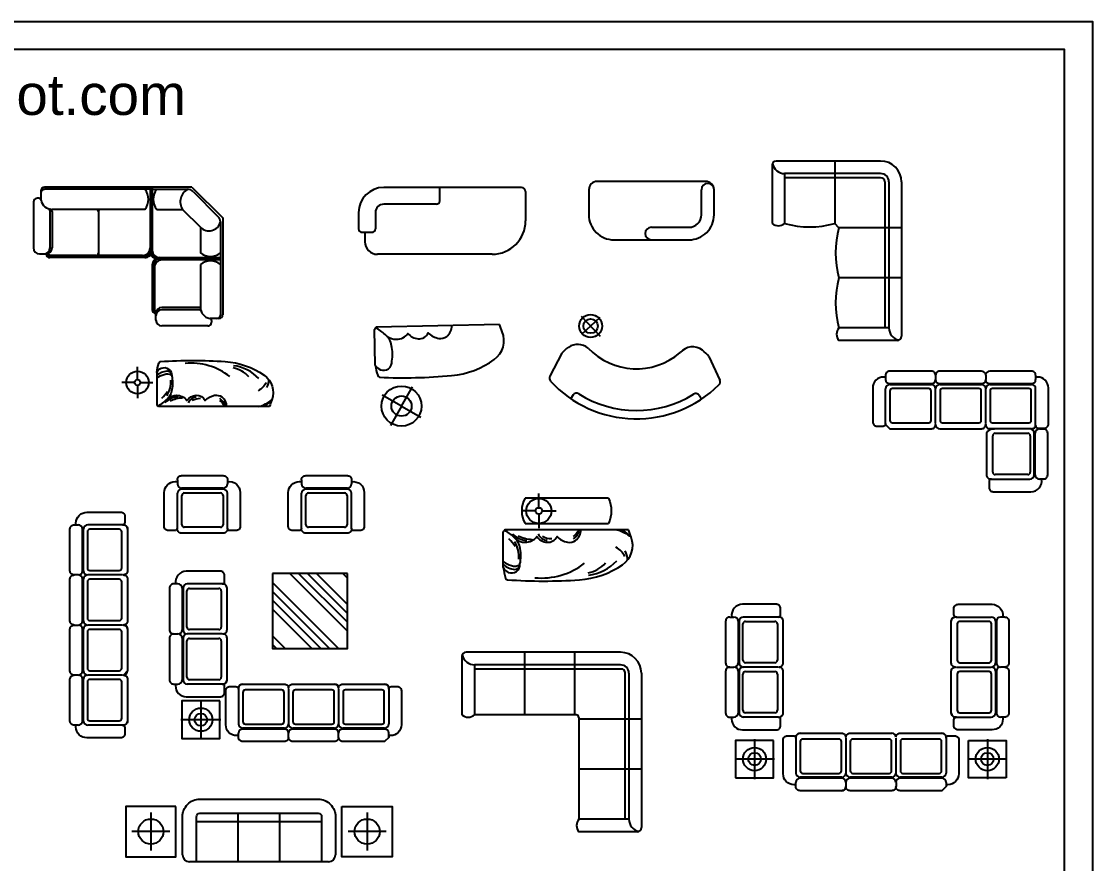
# Model space of a CAD drawing. Header units: inches. Extents: x 2.2 to 44.7, y 13.7 to 38.5.
# Drawn here: x 10.34 to 23.17, y 28.41 to 38.49 of the extents above; entities that cross this region are included whole.
import ezdxf

# ---------------------------------------------------------------- set-up
doc = ezdxf.new("R2010")
doc.units = ezdxf.units.IN
doc.header["$MEASUREMENT"] = 0
for name, color, linetype in [('02', 2, 'Continuous'), ('1', 1, 'Continuous'), ('kadrbm', 4, 'Continuous')]:
    doc.layers.add(name, color=color, linetype=linetype)
doc.styles.add('bmmm', font='swissel.ttf')

# ---------------------------------------------------------------- blocks, each defined once
blk = doc.blocks.new('kadrbm')
at = {"layer": 'kadrbm', "color": 4}
blk.add_lwpolyline([(0, 0), (0, 24.797), (21, 24.797), (21, 0), (0, 0)], close=True, dxfattribs=at)
blk.add_lwpolyline([(20.663, 0.326), (20.663, 24.46), (0.337, 24.46), (0.337, 0.326), (20.663, 0.326)], dxfattribs=at)
at = {"layer": 'kadrbm', "color": 211, "true_color": 0xf674fb, "style": 'bmmm'}
blk.add_text('www.cad-libraries.blogspot.com', height=0.48513, dxfattribs=at).set_placement((0.573, 23.677))

msp = doc.modelspace()

# ---------------------------------------------------------------- linework, layer by layer
at = {"layer": '02'}
for p, q in [((19.331, 36.772), (19.331, 36.072)), ((20.631, 36.822), (19.381, 36.822)), ((20.081, 36.822), (20.081, 36.072)), ((20.631, 36.672), (19.481, 36.672)), ((19.481, 36.672), (19.481, 36.072)), ((20.631, 36.622), (19.481, 36.622)), ((10.57, 36.465), (10.57, 36.36)), ((12.378, 36.509), (10.614, 36.509)), ((11.877, 36.483), (10.614, 36.483)), ((11.877, 36.509), (11.877, 35.78)), ((11.89, 36.509), (11.89, 35.767)), ((11.903, 36.509), (11.903, 35.754)), ((11.903, 36.483), (12.33, 36.483)), ((12.378, 36.509), (12.748, 36.14)), ((12.393, 36.457), (12.695, 36.155)), ((16.327, 36.505), (14.677, 36.505)), ((15.348, 36.345), (15.348, 36.505)), ((16.377, 36.455), (16.377, 36.105)), ((18.485, 36.178), (18.485, 36.478)), ((20.681, 36.572), (20.681, 34.822)), ((20.731, 36.572), (20.731, 34.822)), ((20.881, 36.572), (20.881, 34.722)), ((10.481, 36.331), (10.481, 35.78)), ((10.545, 36.376), (10.525, 36.376)), ((10.677, 36.225), (10.677, 35.78)), ((11.814, 36.243), (10.703, 36.243)), ((10.703, 36.218), (10.703, 35.78)), ((11.259, 36.216), (11.259, 35.705)), ((11.959, 36.243), (12.268, 36.243)), ((12.268, 36.243), (12.481, 36.029)), ((14.377, 36.205), (14.377, 36.008)), ((14.577, 36.205), (14.577, 36.008)), ((15.308, 36.305), (14.677, 36.305)), ((12.721, 36.092), (12.721, 34.979)), ((12.748, 36.14), (12.748, 34.979)), ((20.131, 36.022), (20.081, 36.072)), ((12.481, 36.029), (12.481, 35.72)), ((14.417, 35.968), (14.537, 35.968)), ((14.452, 35.968), (14.452, 35.855)), ((17.885, 36.028), (18.335, 36.028)), ((20.881, 36.022), (20.131, 36.022)), ((10.552, 35.709), (10.632, 35.709)), ((11.232, 35.691), (10.677, 35.691)), ((11.788, 35.691), (11.285, 35.691)), ((15.977, 35.705), (14.602, 35.705)), ((11.232, 35.678), (10.677, 35.678)), ((11.814, 35.665), (10.677, 35.665)), ((11.801, 35.678), (11.285, 35.678)), ((11.903, 35.576), (11.903, 35.041)), ((11.917, 35.563), (11.917, 35.041)), ((11.992, 35.665), (12.721, 35.665)), ((12.721, 35.651), (12.005, 35.651)), ((12.721, 35.638), (12.019, 35.638)), ((12.481, 35.584), (12.481, 35.068)), ((11.93, 35.549), (11.93, 35.041)), ((20.881, 35.422), (20.131, 35.422)), ((12.457, 35.068), (12.019, 35.068)), ((12.463, 35.041), (12.019, 35.041)), ((11.948, 34.917), (11.948, 34.997)), ((12.703, 34.934), (12.598, 34.934)), ((17.045, 34.963), (17.27, 34.722)), ((17.267, 34.949), (17.048, 34.744)), ((12.57, 34.846), (12.019, 34.846)), ((12.614, 34.91), (12.614, 34.89)), ((20.731, 34.822), (20.131, 34.822)), ((20.831, 34.672), (20.131, 34.672)), ((16.812, 34.52), (16.668, 34.243)), ((18.573, 34.481), (18.704, 34.198)), ((20.69, 34.255), (20.69, 34.205)), ((20.74, 34.155), (21.24, 34.155)), ((20.74, 34.143), (21.24, 34.143)), ((21.29, 34.255), (21.29, 34.205)), ((21.34, 34.155), (21.84, 34.155)), ((21.34, 34.143), (21.84, 34.143)), ((21.89, 34.255), (21.89, 34.205)), ((21.939, 34.155), (22.439, 34.155)), ((21.94, 34.143), (22.439, 34.143)), ((22.489, 34.255), (22.489, 34.205)), ((16.946, 34.019), (16.918, 33.977)), ((20.69, 33.676), (20.69, 34.093)), ((20.743, 34.067), (20.743, 33.715)), ((21.207, 34.097), (20.773, 34.097)), ((21.237, 33.715), (21.237, 34.067)), ((21.29, 33.676), (21.29, 34.093)), ((21.343, 34.067), (21.343, 33.715)), ((21.807, 34.097), (21.373, 34.097)), ((21.837, 33.715), (21.837, 34.067)), ((21.89, 33.676), (21.89, 34.093)), ((21.943, 34.067), (21.943, 33.715)), ((22.407, 34.097), (21.973, 34.097)), ((22.437, 33.715), (22.437, 34.067)), ((22.489, 33.652), (22.489, 34.093)), ((18.462, 34.007), (18.481, 33.967)), ((20.773, 33.685), (21.207, 33.685)), ((21.373, 33.685), (21.807, 33.685)), ((21.973, 33.685), (22.407, 33.685)), ((22.439, 33.615), (21.94, 33.615)), ((21.974, 33.095), (21.974, 33.53)), ((22.004, 33.56), (22.395, 33.56)), ((22.425, 33.53), (22.425, 33.095)), ((22.471, 33.062), (22.471, 33.562)), ((22.483, 33.062), (22.483, 33.562)), ((22.519, 33.622), (22.592, 33.622)), ((22.533, 33.612), (22.583, 33.612)), ((12.205, 33.003), (12.205, 32.953)), ((12.805, 33.003), (12.805, 32.953)), ((13.692, 33.003), (13.692, 32.953)), ((14.292, 33.003), (14.292, 32.953)), ((21.961, 33.012), (22.421, 33.012)), ((22.395, 33.065), (22.004, 33.065)), ((22.583, 33.012), (22.533, 33.012)), ((12.755, 32.903), (12.255, 32.903)), ((12.755, 32.891), (12.255, 32.891)), ((14.242, 32.903), (13.742, 32.903)), ((14.242, 32.891), (13.742, 32.891)), ((12.205, 32.424), (12.205, 32.841)), ((12.258, 32.464), (12.258, 32.815)), ((12.288, 32.845), (12.722, 32.845)), ((12.752, 32.815), (12.752, 32.464)), ((12.805, 32.424), (12.805, 32.841)), ((13.692, 32.424), (13.692, 32.841)), ((13.745, 32.464), (13.745, 32.815)), ((13.775, 32.845), (14.209, 32.845)), ((14.239, 32.815), (14.239, 32.464)), ((14.292, 32.424), (14.292, 32.841)), ((10.968, 32.463), (11.018, 32.463)), ((11.068, 31.913), (11.068, 32.413)), ((11.08, 31.913), (11.08, 32.413)), ((11.126, 32.38), (11.126, 31.946)), ((11.547, 32.463), (11.13, 32.463)), ((11.508, 32.41), (11.156, 32.41)), ((11.538, 31.946), (11.538, 32.38)), ((12.722, 32.434), (12.288, 32.434)), ((14.209, 32.434), (13.775, 32.434)), ((11.018, 31.863), (10.968, 31.863)), ((11.547, 31.863), (11.13, 31.863)), ((11.156, 31.916), (11.508, 31.916)), ((11.068, 31.313), (11.068, 31.813)), ((11.08, 31.313), (11.08, 31.813)), ((11.126, 31.781), (11.126, 31.346)), ((11.508, 31.811), (11.156, 31.811)), ((11.538, 31.346), (11.538, 31.781)), ((12.211, 31.756), (12.161, 31.756)), ((12.261, 31.706), (12.261, 31.206)), ((12.273, 31.705), (12.273, 31.206)), ((12.74, 31.755), (12.323, 31.755)), ((12.349, 31.702), (12.7, 31.702)), ((12.319, 31.238), (12.319, 31.672)), ((12.73, 31.672), (12.73, 31.238)), ((18.824, 31.359), (18.874, 31.359)), ((19.403, 31.359), (18.986, 31.359)), ((21.539, 31.359), (21.956, 31.359)), ((22.118, 31.359), (22.068, 31.359)), ((10.968, 31.263), (11.018, 31.263)), ((11.068, 30.713), (11.068, 31.213)), ((11.08, 30.713), (11.08, 31.213)), ((11.547, 31.263), (11.13, 31.263)), ((11.156, 31.316), (11.508, 31.316)), ((11.508, 31.211), (11.156, 31.211)), ((12.7, 31.208), (12.349, 31.208)), ((18.924, 31.309), (18.924, 30.809)), ((18.936, 31.309), (18.936, 30.809)), ((18.982, 30.842), (18.982, 31.276)), ((19.012, 31.306), (19.364, 31.306)), ((19.394, 31.276), (19.394, 30.842)), ((21.549, 31.276), (21.549, 30.842)), ((21.93, 31.306), (21.579, 31.306)), ((21.96, 30.842), (21.96, 31.276)), ((22.006, 31.309), (22.006, 30.809)), ((22.018, 31.309), (22.018, 30.809)), ((11.126, 31.181), (11.126, 30.746)), ((11.538, 30.746), (11.538, 31.181)), ((12.161, 31.156), (12.211, 31.156)), ((12.261, 31.106), (12.261, 30.606)), ((12.273, 31.106), (12.273, 30.606)), ((12.319, 30.638), (12.319, 31.073)), ((12.74, 31.156), (12.323, 31.156)), ((12.349, 31.103), (12.7, 31.103)), ((12.73, 31.073), (12.73, 30.638)), ((17.515, 30.936), (15.665, 30.936)), ((16.365, 30.936), (16.365, 30.186)), ((16.965, 30.936), (16.965, 30.186)), ((15.615, 30.886), (15.615, 30.186)), ((19.364, 30.812), (19.012, 30.812)), ((21.579, 30.812), (21.93, 30.812)), ((11.156, 30.716), (11.508, 30.716)), ((17.515, 30.786), (15.765, 30.786)), ((15.765, 30.786), (15.765, 30.186)), ((17.53, 30.736), (15.765, 30.736)), ((17.565, 30.701), (17.565, 28.936)), ((17.615, 30.686), (17.615, 28.936)), ((17.765, 30.686), (17.765, 28.836)), ((18.824, 30.759), (18.874, 30.759)), ((18.924, 30.709), (18.924, 30.209)), ((18.936, 30.709), (18.936, 30.209)), ((18.982, 30.242), (18.982, 30.676)), ((19.403, 30.759), (18.986, 30.759)), ((19.012, 30.706), (19.364, 30.706)), ((19.394, 30.676), (19.394, 30.242)), ((21.539, 30.759), (21.956, 30.759)), ((21.549, 30.676), (21.549, 30.242)), ((21.93, 30.706), (21.579, 30.706)), ((21.96, 30.242), (21.96, 30.676)), ((22.006, 30.709), (22.006, 30.209)), ((22.018, 30.709), (22.018, 30.209)), ((22.118, 30.759), (22.068, 30.759)), ((11.018, 30.663), (10.968, 30.663)), ((11.068, 30.113), (11.068, 30.613)), ((11.08, 30.113), (11.08, 30.613)), ((11.126, 30.581), (11.126, 30.146)), ((11.547, 30.663), (11.13, 30.663)), ((11.508, 30.611), (11.156, 30.611)), ((11.538, 30.146), (11.538, 30.581)), ((12.161, 30.556), (12.211, 30.556)), ((12.74, 30.556), (12.323, 30.556)), ((12.7, 30.608), (12.349, 30.608)), ((12.937, 30.496), (12.937, 30.079)), ((12.99, 30.456), (12.99, 30.105)), ((13.454, 30.486), (13.02, 30.486)), ((13.484, 30.105), (13.484, 30.456)), ((13.537, 30.496), (13.537, 30.079)), ((13.59, 30.456), (13.59, 30.105)), ((14.054, 30.486), (13.62, 30.486)), ((14.084, 30.105), (14.084, 30.456)), ((14.137, 30.496), (14.137, 30.079)), ((14.19, 30.456), (14.19, 30.105)), ((14.654, 30.486), (14.22, 30.486)), ((14.684, 30.105), (14.684, 30.456)), ((14.737, 30.496), (14.737, 30.079)), ((12.486, 30.367, -0.27), (12.486, 29.891, -0.27)), ((16.985, 30.186), (15.765, 30.186)), ((19.364, 30.212), (19.012, 30.212)), ((21.579, 30.212), (21.93, 30.212)), ((11.018, 30.063), (10.968, 30.063)), ((11.547, 30.063), (11.13, 30.063)), ((11.156, 30.116), (11.508, 30.116)), ((12.725, 30.129, -0.27), (12.248, 30.129, -0.27)), ((13.02, 30.075), (13.454, 30.075)), ((13.62, 30.075), (14.054, 30.075)), ((14.22, 30.075), (14.654, 30.075)), ((17.015, 30.156), (17.015, 28.936)), ((17.765, 30.136), (17.015, 30.136)), ((18.824, 30.159), (18.874, 30.159)), ((19.403, 30.159), (18.986, 30.159)), ((21.539, 30.159), (21.956, 30.159)), ((22.118, 30.159), (22.068, 30.159)), ((12.937, 29.917), (12.937, 29.967)), ((13.487, 30.029), (12.987, 30.029)), ((13.487, 30.017), (12.987, 30.017)), ((13.537, 29.917), (13.537, 29.967)), ((14.087, 30.029), (13.587, 30.029)), ((14.087, 30.017), (13.587, 30.017)), ((14.137, 29.917), (14.137, 29.967)), ((14.687, 30.029), (14.187, 30.029)), ((14.687, 30.017), (14.187, 30.017)), ((14.737, 29.917), (14.737, 29.967)), ((19.616, 29.907), (19.616, 29.49)), ((20.215, 29.907), (20.215, 29.49)), ((20.815, 29.907), (20.815, 29.49)), ((21.415, 29.907), (21.415, 29.49)), ((19.121, 29.895, -0.27), (19.121, 29.418, -0.27)), ((19.668, 29.867), (19.668, 29.516)), ((20.132, 29.897), (19.698, 29.897)), ((20.162, 29.516), (20.162, 29.867)), ((20.268, 29.867), (20.268, 29.516)), ((20.732, 29.897), (20.298, 29.897)), ((20.762, 29.516), (20.762, 29.867)), ((20.868, 29.867), (20.868, 29.516)), ((21.332, 29.897), (20.898, 29.897)), ((21.362, 29.516), (21.362, 29.867)), ((21.91, 29.895, -0.27), (21.91, 29.418, -0.27)), ((19.359, 29.657, -0.27), (18.883, 29.657, -0.27)), ((22.148, 29.657, -0.27), (21.672, 29.657, -0.27)), ((17.765, 29.536), (17.015, 29.536)), ((20.165, 29.44), (19.666, 29.44)), ((20.166, 29.428), (19.666, 29.428)), ((19.698, 29.486), (20.132, 29.486)), ((20.765, 29.44), (20.265, 29.44)), ((20.765, 29.428), (20.265, 29.428)), ((20.298, 29.486), (20.732, 29.486)), ((21.365, 29.44), (20.865, 29.44)), ((21.365, 29.428), (20.865, 29.428)), ((20.898, 29.486), (21.332, 29.486)), ((19.616, 29.328), (19.616, 29.378)), ((20.216, 29.378), (20.216, 29.328)), ((20.816, 29.378), (20.816, 29.328)), ((21.415, 29.378), (21.415, 29.328)), ((11.887, 29.018), (11.887, 28.56)), ((12.933, 28.426), (12.933, 29.009)), ((13.433, 28.426), (13.433, 29.009)), ((14.479, 29.018), (14.479, 28.56)), ((13.933, 28.907), (12.433, 28.907)), ((17.615, 28.936), (17.015, 28.936)), ((12.115, 28.789), (11.658, 28.789)), ((14.707, 28.789), (14.25, 28.789)), ((17.715, 28.786), (17.015, 28.786)), ((14.016, 28.426), (12.349, 28.426))]:
    msp.add_line(p, q, dxfattribs=at)
msp.add_lwpolyline([(17.135, 36.478), (17.135, 36.178, 0.414214), (17.435, 35.878), (18.335, 35.878, 0.414214), (18.635, 36.178), (18.635, 36.478, 0.414214), (18.535, 36.578), (17.235, 36.578, 0.414214)], format="xyb", close=True, dxfattribs=at)
for points in [[(14.586, 34.831, 0.137028), (14.565, 34.804, 1.239381)], [(14.575, 34.377, 0.041117), (14.606, 34.252, 0.28879), (14.627, 34.232, 0.035655), (15.491, 34.252, 0.133771), (16.002, 34.444, 0.345484), (16.098, 34.776, -0.012578), (16.064, 34.865, 2.337009)], [(14.575, 34.377, 0.181433), (14.637, 34.321, 0.566065), (14.774, 34.425, 0.105318), (14.771, 34.609, 0.188523), (14.693, 34.743, 0.073904), (14.578, 34.824, 14.113)], [(14.715, 34.723, 0.162099), (14.83, 34.686, 0.240391), (14.968, 34.757, 0.220325), (15.091, 34.692, 0.307367), (15.21, 34.763, 0.159018), (15.338, 34.697, 0.205117), (15.432, 34.721, 0.238321), (15.495, 34.852, -2.00792)], [(11.958, 34.288, -0.041117), (11.983, 34.401, -0.28879), (12.002, 34.419, -0.035655), (12.779, 34.42, -0.133771), (13.243, 34.257, -0.345484), (13.336, 33.961, 0.012578), (13.308, 33.88, -2.337009)], [(11.958, 34.288, -0.181433), (12.012, 34.34, -0.566065), (12.137, 34.249, -0.105318), (12.139, 34.083, -0.188523), (12.072, 33.961, -0.073904), (11.97, 33.886, -14.113)], [(11.958, 34.253, -0.187245), (12.081, 34.307, -0.359624), (12.137, 34.264, 0.791535)], [(11.958, 34.224, -0.072769), (12.045, 34.266, -0.204728), (12.138, 34.258, 0.261963)], [(21.84, 34.305), (21.34, 34.305, 0.414214), (21.29, 34.255, 0.414214), (21.24, 34.305), (20.74, 34.305, 0.414214), (20.69, 34.255)], [(22.489, 34.255, 0.414214), (22.439, 34.305), (21.939, 34.305, 0.392842)], [(13.269, 34.17, -0.16654), (13.173, 34.07, -0.890455)], [(13.297, 34.205, -0.130946), (13.273, 34.108, -0.627027)], [(20.69, 34.233), (20.667, 34.233, 0.414214), (20.537, 34.103), (20.537, 33.696, 0.414214), (20.587, 33.646), (20.66, 33.646, 0.414214), (20.69, 33.676), (20.69, 33.665), (20.74, 33.615), (21.24, 33.615, 0.414214), (21.29, 33.665, 0.410409), (21.34, 33.615), (21.84, 33.615, 0.414214), (21.89, 33.665, 0.414214), (21.94, 33.615), (21.994, 33.612, 0.275589), (21.9, 33.562), (21.9, 33.062, 0.414214), (21.95, 33.012), (21.961, 33.012, 0.414214), (21.931, 32.982), (21.931, 32.91, 0.414214), (21.981, 32.86), (22.432, 32.86, 0.465572), (22.56, 33.012)], [(22.583, 33.012, 0.414214), (22.633, 33.062), (22.633, 33.562, 0.414214), (22.583, 33.612), (22.592, 33.622, 0.414214), (22.642, 33.672), (22.642, 34.103, 0.414214), (22.512, 34.233), (22.489, 34.233)], [(12.091, 33.98, -0.162099), (12.193, 34.015, -0.240391), (12.319, 33.954, -0.220325), (12.429, 34.015, -0.307367), (12.537, 33.954, -0.159018), (12.651, 34.015, -0.205117), (12.736, 33.996, -0.238321), (12.795, 33.88, 2.00792)], [(11.977, 33.88, -0.137028), (11.958, 33.903, -1.239381)], [(12.78, 33.884, 0.181736), (12.712, 33.977, 3.528377)], [(12.768, 33.886, 0.128658), (12.712, 33.954, -3.220429)], [(13.18, 33.88, 0.1093), (13.336, 33.961, 2.675204)], [(13.336, 33.961, -0.081773), (13.234, 33.88, -3.266683)], [(12.205, 33.003, -0.414214), (12.255, 33.053), (12.755, 33.053, -0.414214), (12.805, 33.003)], [(13.692, 33.003, -0.414214), (13.742, 33.053), (14.242, 33.053, -0.414214), (14.292, 33.003)], [(12.805, 32.424, -0.465074), (12.755, 32.363), (12.255, 32.363, -0.465074), (12.205, 32.424, -0.291349), (12.169, 32.394), (12.097, 32.394, -0.414214), (12.047, 32.444), (12.047, 32.851, -0.414214), (12.177, 32.981), (12.205, 32.981)], [(12.805, 32.979, -0.465572), (12.958, 32.851), (12.958, 32.444, -0.414214), (12.908, 32.394), (12.835, 32.394, -0.414214), (12.805, 32.424)], [(14.292, 32.424, -0.465074), (14.242, 32.363), (13.742, 32.363, -0.465074), (13.692, 32.424, -0.291349), (13.656, 32.394), (13.584, 32.394, -0.414214), (13.534, 32.444), (13.534, 32.851, -0.414214), (13.664, 32.981), (13.692, 32.981)], [(14.292, 32.979, -0.465572), (14.444, 32.851), (14.444, 32.444, -0.414214), (14.394, 32.394), (14.322, 32.394, -0.414214), (14.292, 32.424)], [(16.371, 32.781, 0.266865), (16.371, 32.481, 0.554036)], [(17.372, 32.781, -0.20731), (17.372, 32.481, -0.656575)], [(10.99, 32.463), (10.99, 32.485, -0.414214), (11.12, 32.615), (11.527, 32.615, -0.414214), (11.577, 32.565), (11.577, 32.493, -0.414214), (11.547, 32.463, -0.465074), (11.608, 32.413), (11.608, 31.913, -0.414214), (11.558, 31.863, -0.414214), (11.608, 31.813), (11.608, 31.313, -0.414214), (11.558, 31.263, -0.410409), (11.608, 31.213), (11.608, 30.713), (11.558, 30.663, -0.414214), (11.608, 30.613), (11.608, 30.113, -0.462883), (11.547, 30.063, -0.414214), (11.577, 30.033), (11.577, 29.961, -0.414214), (11.527, 29.911), (11.12, 29.911, -0.414214), (10.99, 30.041), (10.99, 30.063)], [(10.968, 30.063, -0.415443), (10.918, 30.113), (10.918, 30.613, -0.414214), (10.968, 30.663, -0.414214), (10.918, 30.713), (10.918, 31.213, -0.414214), (10.968, 31.263, -0.414214), (10.918, 31.313), (10.918, 31.813, -0.414214), (10.968, 31.863, -0.418049), (10.918, 31.913), (10.918, 32.413, -0.414214), (10.968, 32.463)], [(16.132, 32.405, 0.137028), (16.11, 32.379, 1.239381)], [(16.11, 31.952, 0.041117), (16.138, 31.825, 0.28879), (16.159, 31.806, 0.035655), (17.023, 31.805, 0.133771), (17.539, 31.985, 0.345484), (17.642, 32.315, -0.012578), (17.61, 32.405, 2.337009)], [(16.11, 31.952, 0.181433), (16.17, 31.894, 0.566065), (16.31, 31.995, 0.105318), (16.312, 32.179, 0.188523), (16.237, 32.314, 0.073904), (16.124, 32.398, 14.113)], [(16.258, 32.294, 0.162099), (16.372, 32.254, 0.240391), (16.511, 32.323, 0.220325), (16.634, 32.254, 0.307367), (16.754, 32.323, 0.159018), (16.88, 32.254, 0.205117), (16.975, 32.276, 0.238321), (17.041, 32.405, -2.00792)], [(17.024, 32.4, -0.181736), (16.949, 32.297, -3.528377)], [(17.011, 32.398, -0.128658), (16.949, 32.323, 3.220429)], [(17.469, 32.405, -0.1093), (17.642, 32.315, -2.675204)], [(17.642, 32.315, 0.081773), (17.528, 32.405, 3.266683)], [(17.568, 32.082, 0.16654), (17.46, 32.194, 0.890455)], [(17.598, 32.044, 0.130946), (17.572, 32.151, 0.627027)], [(16.11, 32.023, 0.072769), (16.207, 31.975, 0.204728), (16.31, 31.985, -0.261963)], [(16.11, 31.99, 0.187245), (16.248, 31.93, 0.359624), (16.31, 31.978, -0.791535)], [(12.74, 31.756, 0.414214), (12.77, 31.786), (12.77, 31.858, 0.414214), (12.72, 31.908), (12.312, 31.908, 0.465572), (12.184, 31.756)], [(12.161, 31.756, 0.414214), (12.111, 31.706), (12.111, 31.206, 0.418049), (12.161, 31.156, 0.414214), (12.111, 31.106), (12.111, 30.606, 0.414214), (12.161, 30.556)], [(12.182, 30.556), (12.182, 30.534, 0.414214), (12.312, 30.404), (12.72, 30.404, 0.414214), (12.77, 30.454), (12.77, 30.526, 0.414214), (12.74, 30.556, 0.465074), (12.8, 30.606), (12.8, 31.106, 0.414214), (12.75, 31.156, 0.414214), (12.8, 31.206), (12.8, 31.705, 0.461848), (12.74, 31.756)], [(19.403, 31.359, 0.414214), (19.433, 31.389), (19.433, 31.461, 0.414214), (19.383, 31.511), (18.976, 31.511, 0.465572), (18.848, 31.359)], [(21.539, 31.359, -0.414214), (21.509, 31.389), (21.509, 31.461, -0.414214), (21.559, 31.511), (21.966, 31.511, -0.465572), (22.094, 31.359)], [(18.824, 31.359, 0.414214), (18.774, 31.309), (18.774, 30.809, 0.418049), (18.824, 30.759, 0.414214), (18.774, 30.709), (18.774, 30.209, 0.414214), (18.824, 30.159)], [(18.846, 30.159), (18.846, 30.137, 0.414214), (18.976, 30.007), (19.383, 30.007, 0.414214), (19.433, 30.057), (19.433, 30.129, 0.414214), (19.403, 30.159, 0.465074), (19.464, 30.209), (19.464, 30.709, 0.414214), (19.414, 30.759, 0.414214), (19.464, 30.809), (19.464, 31.309, 0.461848), (19.403, 31.359)], [(22.096, 30.159), (22.096, 30.137, -0.414214), (21.966, 30.007), (21.559, 30.007, -0.414214), (21.509, 30.057), (21.509, 30.129, -0.414214), (21.539, 30.159, -0.465074), (21.478, 30.209), (21.478, 30.709, -0.414214), (21.528, 30.759, -0.414214), (21.478, 30.809), (21.478, 31.309, -0.461848), (21.539, 31.359)], [(22.118, 31.359, -0.414214), (22.168, 31.309), (22.168, 30.809, -0.418049), (22.118, 30.759, -0.414214), (22.168, 30.709), (22.168, 30.209, -0.414214), (22.118, 30.159)], [(12.937, 29.938), (12.915, 29.938, -0.414214), (12.785, 30.068), (12.785, 30.476, -0.414214), (12.835, 30.526), (12.907, 30.526, -0.414214), (12.937, 30.496, -0.465074), (12.987, 30.556), (13.487, 30.556, -0.414214), (13.537, 30.506, -0.414214), (13.587, 30.556), (14.087, 30.556, -0.410409), (14.137, 30.506, -0.414214), (14.187, 30.556), (14.687, 30.556, -0.462883), (14.737, 30.496, -0.414214), (14.767, 30.526), (14.839, 30.526, -0.414214), (14.889, 30.476), (14.889, 30.068, -0.414214), (14.759, 29.938), (14.737, 29.938), (14.737, 29.917), (14.687, 29.867), (14.187, 29.867, -0.414214), (14.137, 29.917, -0.414214), (14.087, 29.867), (13.587, 29.867, -0.414214), (13.537, 29.917, -0.418049), (13.487, 29.867), (12.987, 29.867, -0.414214), (12.937, 29.917)], [(19.616, 29.35), (19.593, 29.35, -0.414214), (19.463, 29.48), (19.463, 29.887, -0.414214), (19.513, 29.937), (19.586, 29.937, -0.414214), (19.616, 29.907, -0.465074), (19.666, 29.968), (20.165, 29.968, -0.414214), (20.215, 29.918, -0.414214), (20.265, 29.968), (20.765, 29.968, -0.410409)], [(20.815, 29.918, -0.414214), (20.865, 29.968), (21.365, 29.968, -0.462883), (21.415, 29.907, -0.414214), (21.445, 29.937), (21.518, 29.937, -0.414214), (21.568, 29.887), (21.568, 29.48, -0.414214), (21.438, 29.35), (21.415, 29.35), (21.415, 29.328), (21.365, 29.278), (20.865, 29.278, -0.414214), (20.815, 29.328, -0.414214), (20.765, 29.278), (20.265, 29.278, -0.414214), (20.215, 29.328, -0.418049), (20.166, 29.278), (19.666, 29.278, -0.414214), (19.616, 29.328)], [(12.266, 28.509), (12.266, 28.967, -0.414214), (12.474, 29.176), (13.891, 29.176, -0.414214), (14.099, 28.967), (14.099, 28.509)], [(12.433, 28.426), (12.433, 28.967, -0.414214), (12.474, 29.009), (13.891, 29.009, -0.414214), (13.933, 28.967), (13.933, 28.426)]]:
    msp.add_lwpolyline(points, format="xyb", dxfattribs=at)
for points in [[(14.575, 34.377), (14.565, 34.804)], [(16.064, 34.865), (14.586, 34.831)], [(11.726, 34.203), (11.726, 34.355)], [(11.958, 34.288), (11.958, 33.903)], [(11.691, 34.169), (11.54, 34.169)], [(11.76, 34.169), (11.912, 34.169)], [(11.726, 34.134), (11.726, 33.982)], [(14.89, 33.886), (14.66, 34.018)], [(14.89, 33.886), (15.023, 34.116)], [(14.89, 33.886), (14.758, 33.655)], [(14.89, 33.886), (15.121, 33.753)], [(13.308, 33.88), (11.977, 33.88)], [(17.372, 32.781), (16.371, 32.781)], [(16.536, 32.669), (16.536, 32.838)], [(16.498, 32.63), (16.329, 32.63)], [(16.574, 32.63), (16.743, 32.63)], [(16.371, 32.481), (17.372, 32.481)], [(16.536, 32.592), (16.536, 32.423)], [(16.11, 31.952), (16.11, 32.379)], [(17.61, 32.405), (16.132, 32.405)], [(14.243, 31.881), (13.343, 31.881)], [(13.343, 31.881), (13.343, 30.981), (14.243, 30.981), (14.243, 31.881)], [(19.348, 29.881), (18.894, 29.881), (18.894, 29.431)], [(18.894, 29.431), (19.348, 29.431), (19.348, 29.881)], [(21.683, 29.881), (22.137, 29.881), (22.137, 29.431)], [(22.137, 29.431), (21.683, 29.431), (21.683, 29.881)]]:
    msp.add_lwpolyline(points, dxfattribs=at)
for points in [[(12.713, 30.353), (12.259, 30.353), (12.259, 29.903), (12.713, 29.903)], [(12.188, 29.087), (11.588, 29.087), (11.588, 28.487), (12.188, 28.487)], [(14.177, 29.087), (14.777, 29.087), (14.777, 28.487), (14.177, 28.487)]]:
    msp.add_lwpolyline(points, close=True, dxfattribs=at)
for centre, radius in [((17.156, 34.845), 0.137), ((17.156, 34.845), 0.0865), ((11.726, 34.169), 0.135), ((11.726, 34.169), 0.0345), ((14.89, 33.886), 0.24), ((14.89, 33.886), 0.121), ((16.536, 32.63), 0.15), ((16.536, 32.63), 0.0383), ((12.486, 30.129, -0.27), 0.139), ((12.486, 30.129, -0.27), 0.075), ((19.121, 29.657, -0.27), 0.139), ((21.91, 29.657, -0.27), 0.139), ((19.121, 29.657, -0.27), 0.075), ((21.91, 29.657, -0.27), 0.075), ((11.887, 28.789), 0.15), ((14.479, 28.789), 0.15)]:
    msp.add_circle(centre, radius, dxfattribs=at)
for centre, radius, start, end in [((19.381, 36.772), 0.05, 90, 180), ((19.481, 36.822), 0.15, 192.2788, 269.9459), ((20.631, 36.572), 0.25, 0, 90), ((20.631, 36.572), 0.1, 0, 90), ((20.631, 36.572), 0.05, 0, 90), ((10.614, 36.465), 0.0444, 90, 180), ((10.614, 36.438), 0.0444, 90, 180), ((11.665, 36.363), 0.192, 321.2354, 38.7646), ((12.108, 36.363), 0.192, 141.2354, 218.7646), ((12.405, 36.335), 0.166, 116.9218, 213.8438), ((12.33, 36.394), 0.0889, 45, 90), ((14.677, 36.205), 0.3, 90, 180), ((16.327, 36.455), 0.05, 0, 90), ((18.56, 36.478), 0.075, 0, 180), ((10.525, 36.331), 0.0444, 90, 180), ((10.545, 36.349), 0.0267, 9.5941, 90), ((10.703, 36.376), 0.133, 189.5941, 270), ((15.308, 36.345), 0.04, 270, 0), ((10.65, 36.225), 0.0267, 0, 70.5288), ((10.677, 36.218), 0.0267, 0, 80.4059), ((11.232, 36.216), 0.0267, 0, 90), ((11.285, 36.216), 0.0267, 90, 180), ((14.677, 36.205), 0.1, 90, 180), ((12.584, 36.126), 0.141, 223.3982, 345.8362), ((12.632, 36.092), 0.0889, 0, 45), ((15.977, 36.105), 0.4, 270, 0), ((18.335, 36.178), 0.15, 270, 0), ((19.406, 36.165), 0.119, 230.8983, 309.1017), ((19.781, 37.17), 1.137, 254.708, 285.292), ((14.417, 36.008), 0.04, 180, 270), ((14.537, 36.008), 0.04, 270, 0), ((17.885, 35.953), 0.075, 90, 270), ((21.228, 35.722), 1.137, 164.708, 195.292), ((14.602, 35.855), 0.15, 180, 270), ((10.552, 35.78), 0.0711, 180, 270), ((10.605, 35.78), 0.0711, 270, 0), ((10.632, 35.78), 0.0711, 270, 0), ((10.677, 35.709), 0.0444, 180, 270), ((10.677, 35.709), 0.0311, 180, 270), ((10.677, 35.709), 0.0178, 180, 270), ((11.232, 35.718), 0.0267, 270, 0), ((11.232, 35.705), 0.0267, 270, 0), ((11.285, 35.718), 0.0267, 180, 270), ((11.285, 35.705), 0.0267, 180, 270), ((11.788, 35.78), 0.0889, 270, 0), ((11.801, 35.767), 0.0889, 270, 0), ((11.814, 35.754), 0.0889, 270, 0), ((11.992, 35.754), 0.116, 205.588, 244.412), ((11.992, 35.754), 0.102, 200.0031, 249.9969), ((11.992, 35.754), 0.0889, 180, 270), ((12.601, 35.87), 0.192, 231.2354, 308.7646), ((11.992, 35.576), 0.0889, 90, 180), ((12.005, 35.563), 0.0889, 90, 180), ((12.019, 35.549), 0.0889, 90, 180), ((12.601, 35.434), 0.192, 51.2354, 128.7646), ((21.228, 35.122), 1.137, 164.708, 195.292), ((11.948, 35.041), 0.0444, 180, 270), ((11.948, 35.041), 0.0311, 180, 270), ((11.948, 35.041), 0.0178, 180, 270), ((12.019, 34.997), 0.0711, 90, 180), ((12.019, 34.97), 0.0711, 90, 180), ((12.457, 35.041), 0.0267, 9.5941, 90), ((12.463, 35.014), 0.0267, 19.4712, 90), ((12.614, 35.068), 0.133, 180, 260.4059), ((12.019, 34.917), 0.0711, 180, 270), ((12.588, 34.91), 0.0267, 0, 80.4059), ((12.677, 34.979), 0.0444, 270, 0), ((12.703, 34.979), 0.0444, 270, 0), ((12.57, 34.89), 0.0444, 270, 0), ((20.223, 34.747), 0.119, 140.8983, 219.1017), ((20.881, 34.822), 0.15, 180.0541, 257.7212), ((20.831, 34.722), 0.05, 270, 0), ((17.121, 34.254), 0.408, 124.5632, 139.2848), ((17.003, 34.425), 0.2, 51.6198, 124.5632), ((17.706, 35.133), 0.8, 223.5646, 310.6763), ((18.378, 34.395), 0.2, 52.8958, 138.7315), ((18.252, 34.229), 0.408, 38.1742, 52.8958), ((12.365, 33.634), 0.767, 52.2806, 95.044), ((12.809, 34.017), 0.333, 41.2538, 78.8164), ((12.818, 33.876), 0.497, 43.1491, 83.2139), ((21.84, 34.255), 0.05, 0, 90), ((21.939, 34.255), 0.05, 90, 180), ((11.81, 34.178), 0.317, 328.3527, 3.5566), ((16.712, 34.22), 0.05, 152.6015, 222.5665), ((17.706, 35.133), 1.4, 222.5665, 314.8926), ((18.659, 34.177), 0.05, 314.8926, 24.8575), ((20.74, 34.205), 0.05, 180, 270), ((20.74, 34.093), 0.05, 90, 180), ((21.24, 34.205), 0.05, 270, 0), ((21.24, 34.093), 0.05, 0, 90), ((21.34, 34.205), 0.05, 180, 270), ((21.34, 34.093), 0.05, 90, 180), ((21.84, 34.205), 0.05, 270, 0), ((21.84, 34.093), 0.05, 0, 90), ((21.939, 34.205), 0.05, 180, 270), ((21.94, 34.093), 0.05, 90, 180), ((22.439, 34.205), 0.05, 270, 0), ((22.439, 34.093), 0.05, 0, 90), ((11.521, 34.46), 0.692, 316.0023, 324.8404), ((16.988, 33.991), 0.05, 57.8144, 145.6913), ((17.706, 35.133), 1.3, 237.8144, 301.7677), ((18.417, 33.986), 0.05, 24.8575, 121.7677), ((20.773, 34.067), 0.03, 90, 180), ((21.207, 34.067), 0.03, 0, 90), ((21.373, 34.067), 0.03, 90, 180), ((21.807, 34.067), 0.03, 0, 90), ((21.973, 34.067), 0.03, 90, 180), ((22.407, 34.067), 0.03, 0, 90), ((12.239, 33.73), 0.269, 95.6993, 133.1595), ((12.28, 33.638), 0.345, 92.3087, 117.7087), ((12.439, 33.879), 0.115, 94.3394, 155.8926), ((12.483, 33.754), 0.222, 90.5922, 117.4621), ((20.773, 33.715), 0.03, 180, 270), ((21.207, 33.715), 0.03, 270, 0), ((21.34, 33.665), 0.05, 180, 270), ((21.373, 33.715), 0.03, 180, 270), ((21.807, 33.715), 0.03, 270, 0), ((21.973, 33.715), 0.03, 180, 270), ((22.407, 33.715), 0.03, 270, 0), ((22.444, 33.661), 0.0458, 264.6649, 358.9903), ((22.519, 33.652), 0.03, 180, 270), ((22.004, 33.53), 0.03, 90, 180), ((22.395, 33.53), 0.03, 0, 90), ((22.421, 33.562), 0.05, 0, 90), ((22.533, 33.562), 0.05, 90, 180), ((22.004, 33.095), 0.03, 180, 270), ((22.395, 33.095), 0.03, 270, 0), ((22.421, 33.062), 0.05, 270, 0), ((22.533, 33.062), 0.05, 180, 270), ((12.255, 32.953), 0.05, 180, 270), ((12.255, 32.841), 0.05, 90, 180), ((12.755, 32.953), 0.05, 270, 0), ((12.755, 32.841), 0.05, 0, 90), ((13.742, 32.953), 0.05, 180, 270), ((13.742, 32.841), 0.05, 90, 180), ((14.242, 32.953), 0.05, 270, 0), ((14.242, 32.841), 0.05, 0, 90), ((12.288, 32.815), 0.03, 90, 180), ((12.722, 32.815), 0.03, 0, 90), ((13.775, 32.815), 0.03, 90, 180), ((14.209, 32.815), 0.03, 0, 90), ((11.018, 32.413), 0.05, 0, 90), ((11.13, 32.413), 0.05, 90, 180), ((11.156, 32.38), 0.03, 90, 180), ((11.508, 32.38), 0.03, 0, 90), ((11.558, 32.413), 0.05, 0, 100.5541), ((12.288, 32.464), 0.03, 180, 270), ((12.722, 32.464), 0.03, 270, 0), ((13.775, 32.464), 0.03, 180, 270), ((14.209, 32.464), 0.03, 270, 0), ((16.423, 32.572), 0.299, 226.8405, 264.3007), ((16.645, 32.406), 0.128, 204.1074, 265.6606), ((15.625, 31.76), 0.769, 35.1596, 43.9977), ((15.946, 32.074), 0.352, 356.4434, 31.6473), ((16.468, 32.673), 0.384, 242.2913, 267.6913), ((16.693, 32.545), 0.247, 242.5379, 269.4078), ((16.563, 32.678), 0.852, 264.956, 307.7194), ((17.056, 32.252), 0.37, 281.1836, 318.7462), ((17.067, 32.41), 0.552, 276.7861, 316.8509), ((11.018, 31.913), 0.05, 270, 0), ((11.018, 31.813), 0.05, 0, 90), ((11.13, 31.913), 0.05, 180, 270), ((11.13, 31.813), 0.05, 90, 180), ((11.156, 31.946), 0.03, 180, 270), ((11.508, 31.946), 0.03, 270, 0), ((11.156, 31.781), 0.03, 90, 180), ((11.508, 31.781), 0.03, 0, 90), ((12.211, 31.706), 0.05, 0, 90), ((12.323, 31.705), 0.05, 90, 180), ((12.349, 31.672), 0.03, 90, 180), ((12.7, 31.672), 0.03, 0, 90), ((12.75, 31.705), 0.05, 0, 99.9811), ((11.156, 31.346), 0.03, 180, 270), ((11.508, 31.346), 0.03, 270, 0), ((18.874, 31.309), 0.05, 0, 90), ((18.986, 31.309), 0.05, 90, 180), ((19.414, 31.309), 0.05, 0, 99.9811), ((21.528, 31.309), 0.05, 90, 180), ((21.956, 31.309), 0.05, 0, 90), ((22.068, 31.309), 0.05, 90, 180), ((11.018, 31.313), 0.05, 270, 0), ((11.018, 31.213), 0.05, 0, 90), ((11.13, 31.313), 0.05, 180, 270), ((11.13, 31.213), 0.05, 90, 180), ((11.156, 31.181), 0.03, 90, 180), ((11.508, 31.181), 0.03, 0, 90), ((11.558, 31.213), 0.05, 0, 90), ((12.161, 31.206), 0.05, 180, 270), ((12.211, 31.206), 0.05, 270, 0), ((12.323, 31.206), 0.05, 180, 270), ((12.349, 31.238), 0.03, 180, 270), ((12.7, 31.238), 0.03, 270, 0), ((19.012, 31.276), 0.03, 90, 180), ((19.364, 31.276), 0.03, 0, 90), ((21.579, 31.276), 0.03, 90, 180), ((21.93, 31.276), 0.03, 0, 90), ((12.211, 31.106), 0.05, 0, 90), ((12.323, 31.106), 0.05, 90, 180), ((12.349, 31.073), 0.03, 90, 180), ((12.7, 31.073), 0.03, 0, 90), ((15.665, 30.886), 0.05, 90, 180), ((17.515, 30.686), 0.25, 0, 90), ((15.766, 30.936), 0.15, 192.2788, 269.9459), ((18.874, 30.809), 0.05, 270, 0), ((18.986, 30.809), 0.05, 180, 270), ((19.012, 30.842), 0.03, 180, 270), ((19.364, 30.842), 0.03, 270, 0), ((21.579, 30.842), 0.03, 180, 270), ((21.93, 30.842), 0.03, 270, 0), ((21.956, 30.809), 0.05, 270, 0), ((22.068, 30.809), 0.05, 180, 270), ((11.018, 30.713), 0.05, 270, 0), ((11.13, 30.713), 0.05, 180, 270), ((11.156, 30.746), 0.03, 180, 270), ((11.508, 30.746), 0.03, 270, 0), ((11.558, 30.713), 0.05, 270, 0), ((17.515, 30.686), 0.1, 0, 90), ((17.53, 30.701), 0.035, 0, 90), ((18.874, 30.709), 0.05, 0, 90), ((18.986, 30.709), 0.05, 90, 180), ((19.012, 30.676), 0.03, 90, 180), ((19.364, 30.676), 0.03, 0, 90), ((21.579, 30.676), 0.03, 90, 180), ((21.93, 30.676), 0.03, 0, 90), ((21.956, 30.709), 0.05, 0, 90), ((22.068, 30.709), 0.05, 90, 180), ((11.018, 30.613), 0.05, 0, 90), ((11.13, 30.613), 0.05, 90, 180), ((11.156, 30.581), 0.03, 90, 180), ((11.508, 30.581), 0.03, 0, 90), ((12.211, 30.606), 0.05, 270, 0), ((12.323, 30.606), 0.05, 180, 270), ((12.349, 30.638), 0.03, 180, 270), ((12.7, 30.638), 0.03, 270, 0), ((12.75, 30.606), 0.05, 270, 0), ((12.987, 30.506), 0.05, 90, 180), ((14.087, 30.506), 0.05, 0, 90), ((14.687, 30.506), 0.05, 0, 90), ((13.02, 30.456), 0.03, 90, 180), ((13.454, 30.456), 0.03, 0, 90), ((13.62, 30.456), 0.03, 90, 180), ((14.054, 30.456), 0.03, 0, 90), ((14.22, 30.456), 0.03, 90, 180), ((14.654, 30.456), 0.03, 0, 90), ((15.69, 30.278), 0.119, 230.8983, 309.1017), ((16.985, 30.156), 0.03, 0, 90), ((18.874, 30.209), 0.05, 270, 0), ((18.986, 30.209), 0.05, 180, 270), ((19.012, 30.242), 0.03, 180, 270), ((19.364, 30.242), 0.03, 270, 0), ((19.414, 30.209), 0.05, 270, 0), ((21.528, 30.209), 0.05, 180, 280.4628), ((21.579, 30.242), 0.03, 180, 270), ((21.93, 30.242), 0.03, 270, 0), ((21.956, 30.209), 0.05, 270, 0), ((22.068, 30.209), 0.05, 180, 270), ((11.018, 30.113), 0.05, 270, 0), ((11.13, 30.113), 0.05, 180, 270), ((11.156, 30.146), 0.03, 180, 270), ((11.508, 30.146), 0.03, 270, 0), ((11.558, 30.113), 0.05, 270, 0), ((12.987, 30.079), 0.05, 180, 270), ((13.02, 30.105), 0.03, 180, 270), ((13.454, 30.105), 0.03, 270, 0), ((13.487, 30.079), 0.05, 270, 0), ((13.587, 30.079), 0.05, 180, 270), ((13.62, 30.105), 0.03, 180, 270), ((14.054, 30.105), 0.03, 270, 0), ((14.087, 30.079), 0.05, 270, 0), ((14.187, 30.079), 0.05, 180, 270), ((14.22, 30.105), 0.03, 180, 270), ((14.654, 30.105), 0.03, 270, 0), ((14.687, 30.079), 0.05, 270, 0), ((12.987, 29.967), 0.05, 90, 180), ((13.487, 29.967), 0.05, 0, 90), ((13.587, 29.967), 0.05, 90, 180), ((14.087, 29.967), 0.05, 0, 90), ((14.187, 29.967), 0.05, 90, 180), ((14.687, 29.967), 0.05, 0, 90), ((19.666, 29.918), 0.05, 90, 180), ((20.765, 29.918), 0.05, 0, 90), ((21.365, 29.918), 0.05, 0, 90), ((19.698, 29.867), 0.03, 90, 180), ((20.132, 29.867), 0.03, 0, 90), ((20.298, 29.867), 0.03, 90, 180), ((20.732, 29.867), 0.03, 0, 90), ((20.898, 29.867), 0.03, 90, 180), ((21.332, 29.867), 0.03, 0, 90), ((19.666, 29.49), 0.05, 180, 270), ((19.666, 29.378), 0.05, 90, 180), ((19.698, 29.516), 0.03, 180, 270), ((20.132, 29.516), 0.03, 270, 0), ((20.165, 29.49), 0.05, 270, 0), ((20.166, 29.378), 0.05, 0, 90), ((20.265, 29.49), 0.05, 180, 270), ((20.265, 29.378), 0.05, 90, 180), ((20.298, 29.516), 0.03, 180, 270), ((20.732, 29.516), 0.03, 270, 0), ((20.765, 29.49), 0.05, 270, 0), ((20.765, 29.378), 0.05, 0, 90), ((20.865, 29.49), 0.05, 180, 270), ((20.865, 29.378), 0.05, 90, 180), ((20.898, 29.516), 0.03, 180, 270), ((21.332, 29.516), 0.03, 270, 0), ((21.365, 29.49), 0.05, 270, 0), ((21.365, 29.378), 0.05, 0, 90), ((20.166, 29.328), 0.05, 270, 0), ((17.108, 28.861), 0.119, 140.8983, 219.1017), ((17.766, 28.936), 0.15, 180.0541, 257.7212), ((17.715, 28.836), 0.05, 270, 0), ((12.349, 28.509), 0.0833, 180, 270), ((14.016, 28.509), 0.0833, 270, 0)]:
    msp.add_arc(centre, radius, start, end, dxfattribs=at)
at = {"layer": '1'}
for p, q in [((14.243, 31.19), (13.552, 31.881)), ((14.243, 31.296), (13.658, 31.881)), ((14.243, 31.402), (13.764, 31.881)), ((14.243, 31.508), (13.87, 31.881)), ((14.243, 31.826), (14.189, 31.881)), ((14.134, 30.981), (13.343, 31.772)), ((14.028, 30.981), (13.343, 31.666)), ((13.922, 30.981), (13.343, 31.56)), ((13.816, 30.981), (13.343, 31.453)), ((13.498, 30.981), (13.343, 31.135)), ((13.392, 30.981), (13.343, 31.029))]:
    msp.add_line(p, q, dxfattribs=at)

# ---------------------------------------------------------------- block references
at = {"layer": 'kadrbm'}
msp.add_blockref('kadrbm', (2.171, 13.697), dxfattribs=at)

doc.saveas('drawing.dxf')
